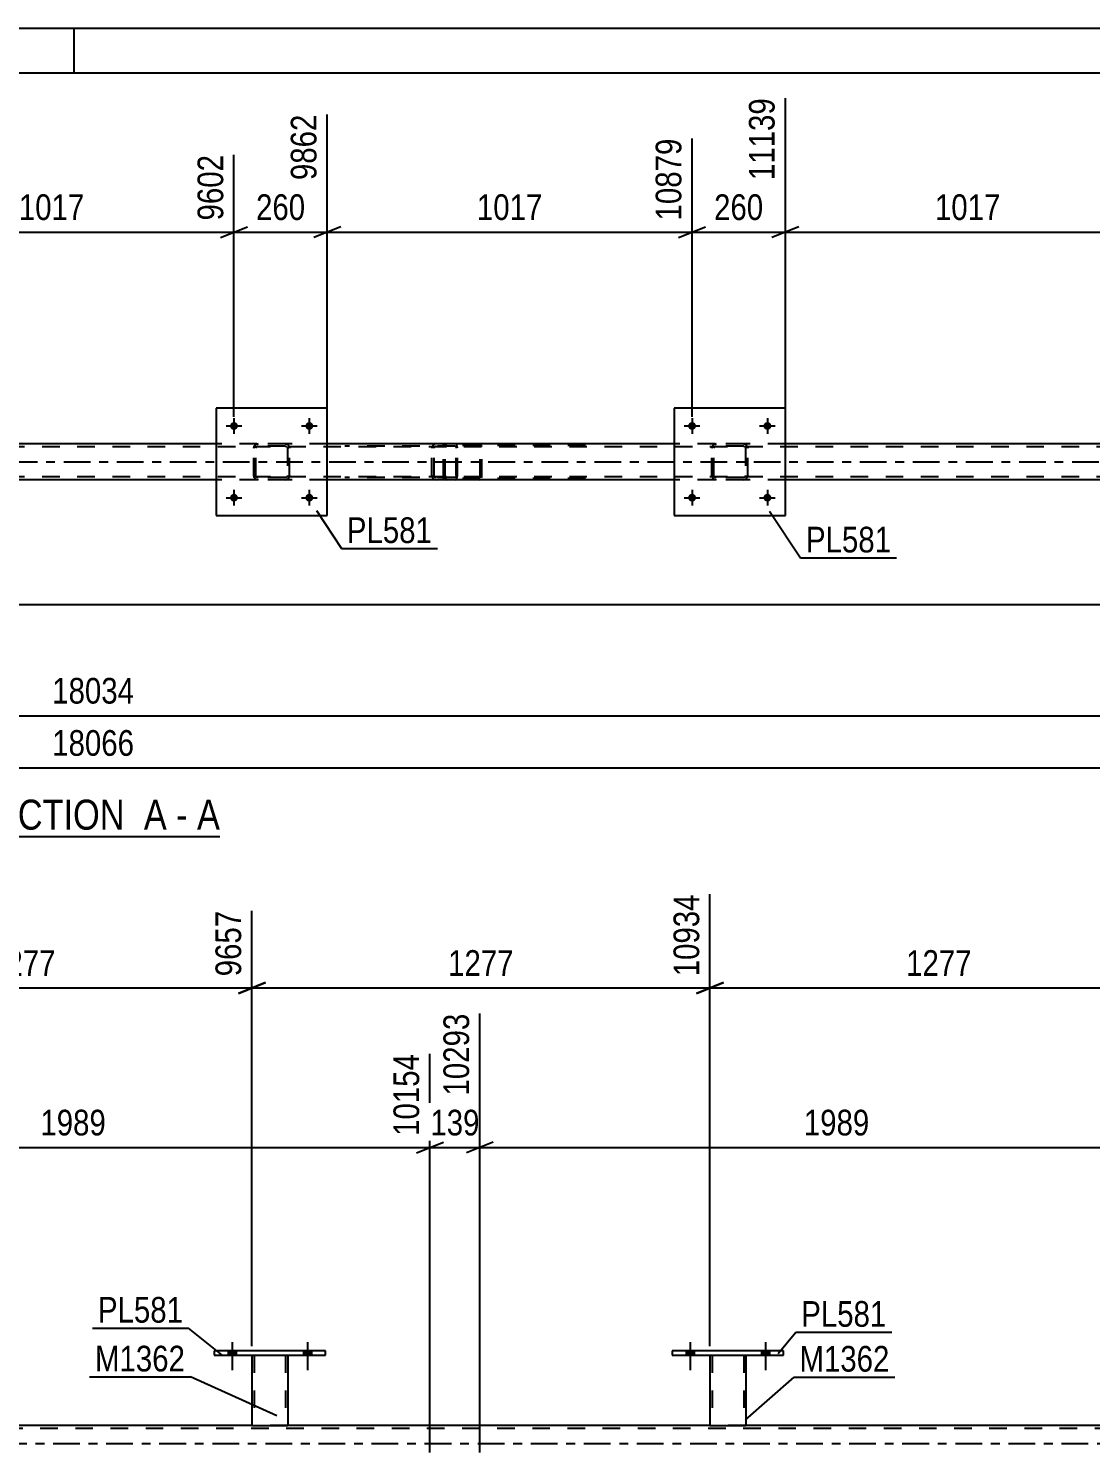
# Model space of a CAD drawing. Header units: millimetres. Extents: x 0 to 841, y 0 to 594.
# Drawn here: x 415.9 to 534.4, y 435.3 to 594 of the extents above; entities that cross this region are included whole.
import ezdxf

# ---------------------------------------------------------------- set-up
doc = ezdxf.new("R2010")
doc.units = ezdxf.units.MM
doc.linetypes.add('DXK_LINE_DOT2', pattern=[3.9198, 1.9599, -1.9599])
doc.linetypes.add('DXK_LINE_DOT3', pattern=[5.9187, 2.979, -0.9799, 0.9799, -0.9799])
doc.styles.add('Arial Narrow', font='ARIALN.TTF', dxfattribs={"height": 0.2})

# ---------------------------------------------------------------- blocks, each defined once
blk = doc.blocks.new('Unknown-318887657-1133 - 14856')
at = {"color": 5, "linetype": 'Continuous'}
for p, q in [((841, 594), (0, 594)), ((421, 589), (421, 594)), ((836, 589), (5, 589))]:
    blk.add_line(p, q, dxfattribs=at)
blk = doc.blocks.new('Unknown-318887657-11 - 5121')
at = {"color": 6, "linetype": 'Continuous'}
blk.add_line((409.63, 503.94), (437.28, 503.94), dxfattribs=at)
at = {"color": 0, "linetype": 'Continuous'}
for points in [[(427.74, 504.69), (427.74, 508.19), (409.63, 508.19), (409.63, 504.69)], [(431.34, 504.69), (431.34, 508.19), (428.79, 508.19), (428.79, 504.69)], [(433.67, 504.69), (433.67, 508.19), (432.39, 508.19), (432.39, 504.69)], [(437.28, 504.69), (437.28, 508.19), (434.72, 508.19), (434.72, 504.69)]]:
    blk.add_wipeout(points, dxfattribs=at)
at = {"color": 7, "linetype": 'Continuous', "style": 'Arial Narrow'}
for s, p in [('SECTION ', (409.63, 504.69)), ('A', (428.79, 504.69)), ('A', (434.72, 504.69)), ('-', (432.39, 504.69))]:
    blk.add_text(s, height=3.34, dxfattribs=at).set_placement(p)
blk = doc.blocks.new('Part-318887657-5249 - 5121')
at = {"color": 2, "linetype": 'Continuous'}
for p, q in [((449.24, 551.69), (436.84, 551.69)), ((436.84, 551.69), (436.84, 539.69)), ((449.24, 539.69), (449.24, 551.69)), ((436.84, 539.69), (449.24, 539.69))]:
    blk.add_line(p, q, dxfattribs=at)
blk = doc.blocks.new('Part-318887657-5250 - 5121')
at = {"color": 7, "linetype": 'DXK_LINE_DOT2'}
for p, q in [((441.34, 547.66), (441.52, 547.69)), ((441.52, 547.69), (441.34, 547.66)), ((444.56, 547.69), (441.52, 547.69)), ((444.56, 547.69), (444.75, 547.66)), ((444.75, 547.66), (444.56, 547.69)), ((441.04, 547.21), (441.08, 547.4)), ((441.08, 547.4), (441.04, 547.21)), ((441.04, 544.17), (441.04, 547.21)), ((441.28, 547.21), (441.3, 547.3)), ((441.28, 544.17), (441.28, 547.21)), ((441.3, 547.3), (441.36, 547.38)), ((441.36, 547.38), (441.43, 547.43)), ((441.43, 547.43), (441.52, 547.45)), ((444.56, 547.45), (441.52, 547.45)), ((444.56, 547.45), (444.66, 547.43)), ((444.66, 547.43), (444.73, 547.38)), ((444.73, 547.38), (444.79, 547.3)), ((444.79, 547.3), (444.8, 547.21)), ((444.8, 547.21), (444.8, 544.17)), ((445.01, 547.4), (445.04, 547.21)), ((445.04, 547.21), (445.01, 547.4)), ((445.04, 544.17), (445.04, 547.21)), ((441.08, 543.99), (441.04, 544.17)), ((441.04, 544.17), (441.08, 543.99)), ((441.3, 544.08), (441.28, 544.17)), ((441.36, 544), (441.3, 544.08)), ((441.52, 543.69), (441.34, 543.73)), ((441.34, 543.73), (441.52, 543.69)), ((441.43, 543.95), (441.36, 544)), ((441.52, 543.93), (441.43, 543.95)), ((444.56, 543.93), (441.52, 543.93)), ((444.56, 543.69), (441.52, 543.69)), ((444.66, 543.95), (444.56, 543.93)), ((444.75, 543.73), (444.56, 543.69)), ((444.56, 543.69), (444.75, 543.73)), ((444.73, 544), (444.66, 543.95)), ((444.79, 544.08), (444.73, 544)), ((444.8, 544.17), (444.79, 544.08)), ((445.04, 544.17), (445.01, 543.99)), ((445.01, 543.99), (445.04, 544.17))]:
    blk.add_line(p, q, dxfattribs=at)
at = {"color": 7, "linetype": 'DXK_LINE_DOT3'}
blk.add_line((443.04, 545.69), (443.04, 545.69), dxfattribs=at)
at = {"color": 7, "linetype": 'DXK_LINE_DOT2'}
for centre, start, end in [((441.52, 547.21), 112.5, 157.5), ((441.52, 547.21), 112.5, 157.5), ((444.56, 547.21), 22.5, 67.5), ((444.56, 547.21), 22.5, 67.5), ((441.52, 544.17), 202.5, 247.5), ((441.52, 544.17), 202.5, 247.5), ((444.56, 544.17), 292.5, 337.5), ((444.56, 544.17), 292.5, 337.5)]:
    blk.add_arc(centre, 0.48, start, end, dxfattribs=at)
blk = doc.blocks.new('Bolt-318887657-5189 - 5121')
at = {"linetype": 'Continuous'}
for points in [[(439.28, 549.69, -1), (438.4, 549.69, -1)], [(447.68, 549.69, -1), (446.8, 549.69, -1)]]:
    blk.add_hatch(color=1, dxfattribs=at).paths.add_polyline_path(points)
at = {"color": 1, "linetype": 'Continuous'}
for p, q in [((437.96, 549.69), (439.72, 549.69)), ((438.84, 550.57), (438.84, 548.81)), ((446.36, 549.69), (448.12, 549.69)), ((447.24, 550.57), (447.24, 548.81))]:
    blk.add_line(p, q, dxfattribs=at)
blk = doc.blocks.new('Bolt-318887657-5190 - 5121')
at = {"linetype": 'Continuous'}
for points in [[(439.28, 541.69, -1), (438.4, 541.69, -1)], [(447.68, 541.69, -1), (446.8, 541.69, -1)]]:
    blk.add_hatch(color=1, dxfattribs=at).paths.add_polyline_path(points)
at = {"color": 1, "linetype": 'Continuous'}
for p, q in [((437.96, 541.69), (439.72, 541.69)), ((438.84, 542.57), (438.84, 540.81)), ((446.36, 541.69), (448.12, 541.69)), ((447.24, 542.57), (447.24, 540.81))]:
    blk.add_line(p, q, dxfattribs=at)
blk = doc.blocks.new('Bolt-318887657-5201 - 5121')
at = {"linetype": 'Continuous'}
for points in [[(490.37, 549.69, -1), (489.49, 549.69, -1)], [(498.77, 549.69, -1), (497.89, 549.69, -1)]]:
    blk.add_hatch(color=1, dxfattribs=at).paths.add_polyline_path(points)
at = {"color": 1, "linetype": 'Continuous'}
for p, q in [((489.05, 549.69), (490.81, 549.69)), ((489.93, 550.57), (489.93, 548.81)), ((497.45, 549.69), (499.21, 549.69)), ((498.33, 550.57), (498.33, 548.81))]:
    blk.add_line(p, q, dxfattribs=at)
blk = doc.blocks.new('Bolt-318887657-5202 - 5121')
at = {"linetype": 'Continuous'}
for points in [[(490.37, 541.69, -1), (489.49, 541.69, -1)], [(498.77, 541.69, -1), (497.89, 541.69, -1)]]:
    blk.add_hatch(color=1, dxfattribs=at).paths.add_polyline_path(points)
at = {"color": 1, "linetype": 'Continuous'}
for p, q in [((489.05, 541.69), (490.81, 541.69)), ((489.93, 542.57), (489.93, 540.81)), ((497.45, 541.69), (499.21, 541.69)), ((498.33, 542.57), (498.33, 540.81))]:
    blk.add_line(p, q, dxfattribs=at)
blk = doc.blocks.new('Part-318887657-5286 - 5121')
at = {"color": 2, "linetype": 'Continuous'}
for p, q in [((500.33, 551.69), (487.93, 551.69)), ((487.93, 551.69), (487.93, 539.69)), ((500.33, 539.69), (500.33, 551.69)), ((487.93, 539.69), (500.33, 539.69))]:
    blk.add_line(p, q, dxfattribs=at)
blk = doc.blocks.new('Part-318887657-5287 - 5121')
at = {"color": 7, "linetype": 'DXK_LINE_DOT2'}
for p, q in [((492.42, 547.66), (492.61, 547.69)), ((492.61, 547.69), (492.42, 547.66)), ((495.65, 547.69), (492.61, 547.69)), ((495.65, 547.69), (495.83, 547.66)), ((495.83, 547.66), (495.65, 547.69)), ((492.13, 547.21), (492.16, 547.4)), ((492.16, 547.4), (492.13, 547.21)), ((492.13, 544.17), (492.13, 547.21)), ((492.37, 547.21), (492.38, 547.3)), ((492.37, 544.17), (492.37, 547.21)), ((492.38, 547.3), (492.44, 547.38)), ((492.44, 547.38), (492.51, 547.43)), ((492.51, 547.43), (492.61, 547.45)), ((495.65, 547.45), (492.61, 547.45)), ((495.65, 547.45), (495.74, 547.43)), ((495.74, 547.43), (495.82, 547.38)), ((495.82, 547.38), (495.87, 547.3)), ((495.87, 547.3), (495.89, 547.21)), ((495.89, 547.21), (495.89, 544.17)), ((496.09, 547.4), (496.13, 547.21)), ((496.13, 547.21), (496.09, 547.4)), ((496.13, 544.17), (496.13, 547.21)), ((492.16, 543.99), (492.13, 544.17)), ((492.13, 544.17), (492.16, 543.99)), ((492.38, 544.08), (492.37, 544.17)), ((492.44, 544), (492.38, 544.08)), ((492.61, 543.69), (492.42, 543.73)), ((492.42, 543.73), (492.61, 543.69)), ((492.51, 543.95), (492.44, 544)), ((492.61, 543.93), (492.51, 543.95)), ((495.65, 543.93), (492.61, 543.93)), ((495.65, 543.69), (492.61, 543.69)), ((495.74, 543.95), (495.65, 543.93)), ((495.83, 543.73), (495.65, 543.69)), ((495.65, 543.69), (495.83, 543.73)), ((495.82, 544), (495.74, 543.95)), ((495.87, 544.08), (495.82, 544)), ((495.89, 544.17), (495.87, 544.08)), ((496.13, 544.17), (496.09, 543.99)), ((496.09, 543.99), (496.13, 544.17))]:
    blk.add_line(p, q, dxfattribs=at)
at = {"color": 7, "linetype": 'DXK_LINE_DOT3'}
blk.add_line((494.13, 545.69), (494.13, 545.69), dxfattribs=at)
at = {"color": 7, "linetype": 'DXK_LINE_DOT2'}
for centre, start, end in [((492.61, 547.21), 112.5, 157.5), ((492.61, 547.21), 112.5, 157.5), ((495.65, 547.21), 22.5, 67.5), ((495.65, 547.21), 22.5, 67.5), ((492.61, 544.17), 202.5, 247.5), ((492.61, 544.17), 202.5, 247.5), ((495.65, 544.17), 292.5, 337.5), ((495.65, 544.17), 292.5, 337.5)]:
    blk.add_arc(centre, 0.48, start, end, dxfattribs=at)
blk = doc.blocks.new('Part-318887657-5311 - 5121')
at = {"color": 7, "linetype": 'DXK_LINE_DOT2'}
for p, q in [((463.49, 547.69), (451.21, 547.69)), ((461.4, 547.69), (461.21, 547.66)), ((462.22, 547.45), (462.22, 547.69)), ((463.6, 547.66), (463.49, 547.69)), ((463.49, 547.45), (451.21, 547.45)), ((460.92, 547.3), (460.9, 547.21)), ((460.9, 544.17), (460.9, 547.21)), ((460.94, 547.4), (460.92, 547.3)), ((461.15, 547.21), (461.17, 547.3)), ((461.15, 544.17), (461.15, 547.21)), ((461.17, 547.3), (461.22, 547.38)), ((461.22, 547.38), (461.31, 547.43)), ((461.31, 547.43), (461.4, 547.45)), ((463.49, 547.45), (463.55, 547.43)), ((463.55, 547.43), (463.59, 547.38)), ((463.59, 547.38), (463.62, 547.3)), ((463.69, 547.55), (463.6, 547.66)), ((463.62, 547.3), (463.63, 547.21)), ((463.63, 544.17), (463.63, 547.21)), ((463.74, 547.4), (463.69, 547.55)), ((463.76, 547.21), (463.74, 547.4)), ((463.76, 544.17), (463.76, 547.21)), ((463.49, 543.93), (451.21, 543.93)), ((463.49, 543.69), (451.21, 543.69)), ((460.9, 544.17), (460.92, 544.09)), ((460.92, 544.09), (460.94, 543.99)), ((461.17, 544.08), (461.15, 544.17)), ((461.22, 544), (461.17, 544.08)), ((461.21, 543.73), (461.4, 543.69)), ((461.31, 543.95), (461.22, 544)), ((461.4, 543.93), (461.31, 543.95)), ((462.22, 543.69), (462.22, 543.93)), ((463.55, 543.95), (463.49, 543.93)), ((463.49, 543.69), (463.6, 543.73)), ((463.59, 544), (463.55, 543.95)), ((463.62, 544.08), (463.59, 544)), ((463.6, 543.73), (463.69, 543.83)), ((463.63, 544.17), (463.62, 544.08)), ((463.69, 543.83), (463.7, 543.86)), ((463.7, 543.86), (463.74, 543.99)), ((463.74, 543.99), (463.76, 544.17))]:
    blk.add_line(p, q, dxfattribs=at)
for centre, start, end in [((461.39, 547.2), 111.1941, 156.1506), ((461.39, 544.19), 203.8494, 248.8059)]:
    blk.add_arc(centre, 0.492, start, end, dxfattribs=at)
blk = doc.blocks.new('Part-318887657-5323 - 5121')
at = {"color": 7, "linetype": 'DXK_LINE_DOT2'}
for p, q in [((462.56, 547.69), (462.43, 547.67)), ((478.03, 547.69), (462.56, 547.69)), ((466.26, 547.67), (466.13, 547.69)), ((462.24, 547.49), (462.22, 547.37)), ((462.22, 544.01), (462.22, 547.37)), ((462.39, 547.37), (462.4, 547.43)), ((462.39, 544.01), (462.39, 547.37)), ((462.4, 547.43), (462.44, 547.49)), ((462.44, 547.49), (462.49, 547.52)), ((462.49, 547.52), (462.56, 547.53)), ((478.03, 547.53), (462.56, 547.53)), ((466.13, 547.53), (466.2, 547.52)), ((466.2, 547.52), (466.22, 547.5)), ((466.22, 547.5), (466.25, 547.49)), ((466.25, 547.49), (466.29, 547.43)), ((466.29, 547.43), (466.3, 547.37)), ((466.3, 544.01), (466.3, 547.37)), ((466.47, 547.37), (466.45, 547.49)), ((466.47, 544.01), (466.47, 547.37)), ((462.22, 544.01), (462.24, 543.89)), ((462.4, 543.95), (462.39, 544.01)), ((462.44, 543.9), (462.4, 543.95)), ((462.43, 543.72), (462.56, 543.69)), ((462.49, 543.86), (462.44, 543.9)), ((462.56, 543.85), (462.49, 543.86)), ((478.03, 543.85), (462.56, 543.85)), ((478.03, 543.69), (462.56, 543.69)), ((466.13, 543.85), (466.2, 543.86)), ((466.13, 543.69), (466.26, 543.72)), ((466.2, 543.86), (466.22, 543.88)), ((466.22, 543.88), (466.25, 543.9)), ((466.29, 543.95), (466.25, 543.9)), ((466.3, 544.01), (466.29, 543.95)), ((466.45, 543.89), (466.47, 544.01))]:
    blk.add_line(p, q, dxfattribs=at)
for centre, start, end in [((462.54, 547.36), 110.7583, 155.68), ((466.15, 547.36), 24.32, 69.2417), ((462.54, 544.03), 204.32, 249.2417)]:
    blk.add_arc(centre, 0.331, start, end, dxfattribs=at)
blk = doc.blocks.new('Part-318887657-5373 - 5121')
at = {"color": 2, "linetype": 'Continuous'}
for p, q in [((436.84, 547.69), (398.16, 547.69)), ((487.93, 547.69), (449.24, 547.69)), ((539.01, 547.69), (500.33, 547.69)), ((436.84, 543.69), (398.16, 543.69)), ((487.93, 543.69), (449.24, 543.69)), ((539.01, 543.69), (500.33, 543.69))]:
    blk.add_line(p, q, dxfattribs=at)
at = {"color": 7, "linetype": 'DXK_LINE_DOT2'}
for p, q in [((449.24, 547.69), (436.84, 547.69)), ((500.33, 547.69), (487.93, 547.69)), ((776.11, 547.37), (112.08, 547.37)), ((776.11, 544.01), (112.08, 544.01)), ((449.24, 543.69), (436.84, 543.69)), ((500.33, 543.69), (487.93, 543.69))]:
    blk.add_line(p, q, dxfattribs=at)
at = {"color": 7, "linetype": 'DXK_LINE_DOT3'}
blk.add_line((112.08, 545.69), (776.11, 545.69), dxfattribs=at)
blk = doc.blocks.new('Bolt-318887657-3263 - 3259')
at = {"linetype": 'Continuous'}
for points in [[(489.28, 446.09), (490.16, 446.09), (490.16, 446.57), (489.28, 446.57)], [(497.68, 446.09), (498.56, 446.09), (498.56, 446.57), (497.68, 446.57)]]:
    blk.add_hatch(color=1, dxfattribs=at).paths.add_polyline_path(points)
at = {"color": 1, "linetype": 'Continuous'}
for p, q in [((489.28, 446.57), (489.28, 446.09)), ((489.72, 447.57), (489.72, 444.45)), ((490.16, 446.57), (490.16, 446.09)), ((497.68, 446.57), (497.68, 446.09)), ((498.12, 447.57), (498.12, 444.45)), ((498.56, 446.57), (498.56, 446.09))]:
    blk.add_line(p, q, dxfattribs=at)
blk = doc.blocks.new('Bolt-318887657-3264 - 3259')
at = {"linetype": 'Continuous'}
for points in [[(489.28, 446.09), (490.16, 446.09), (490.16, 446.57), (489.28, 446.57)], [(497.68, 446.09), (498.56, 446.09), (498.56, 446.57), (497.68, 446.57)]]:
    blk.add_hatch(color=1, dxfattribs=at).paths.add_polyline_path(points)
at = {"color": 1, "linetype": 'Continuous'}
for p, q in [((489.28, 446.57), (489.28, 446.09)), ((489.72, 447.57), (489.72, 444.45)), ((490.16, 446.57), (490.16, 446.09)), ((497.68, 446.57), (497.68, 446.09)), ((498.12, 447.57), (498.12, 444.45)), ((498.56, 446.57), (498.56, 446.09))]:
    blk.add_line(p, q, dxfattribs=at)
blk = doc.blocks.new('Part-318887657-3310 - 3259')
at = {"color": 7, "linetype": 'DXK_LINE_DOT2'}
for p, q in [((440.84, 446.1), (444.84, 446.1)), ((440.84, 446.09), (440.84, 446.1)), ((440.84, 446.1), (440.84, 446.09)), ((441.08, 446.1), (441.08, 438.25)), ((444.6, 446.1), (444.6, 438.25)), ((444.84, 446.1), (444.84, 446.09)), ((444.84, 446.09), (444.84, 446.1)), ((444.54, 438.25), (444.58, 438.25)), ((444.54, 438.25), (444.58, 438.25)), ((444.58, 438.25), (444.6, 438.25)), ((444.58, 438.25), (444.6, 438.25))]:
    blk.add_line(p, q, dxfattribs=at)
at = {"color": 2, "linetype": 'Continuous'}
for p, q in [((440.84, 446.09), (440.84, 438.25)), ((444.84, 446.09), (444.84, 438.25)), ((440.84, 438.25), (444.84, 438.25))]:
    blk.add_line(p, q, dxfattribs=at)
blk = doc.blocks.new('Part-318887657-3467 - 3259')
at = {"color": 2, "linetype": 'Continuous'}
for p, q in [((436.64, 446.57), (436.64, 446.09)), ((449.04, 446.57), (436.64, 446.57)), ((436.64, 446.09), (449.04, 446.09)), ((449.04, 446.09), (449.04, 446.57))]:
    blk.add_line(p, q, dxfattribs=at)
blk = doc.blocks.new('Bolt-318887657-3469 - 3259')
at = {"linetype": 'Continuous'}
for points in [[(438.2, 446.09), (439.08, 446.09), (439.08, 446.57), (438.2, 446.57)], [(446.6, 446.09), (447.48, 446.09), (447.48, 446.57), (446.6, 446.57)]]:
    blk.add_hatch(color=1, dxfattribs=at).paths.add_polyline_path(points)
at = {"color": 1, "linetype": 'Continuous'}
for p, q in [((438.2, 446.57), (438.2, 446.09)), ((438.64, 447.57), (438.64, 444.45)), ((439.08, 446.57), (439.08, 446.09)), ((446.6, 446.57), (446.6, 446.09)), ((447.04, 447.57), (447.04, 444.45)), ((447.48, 446.57), (447.48, 446.09))]:
    blk.add_line(p, q, dxfattribs=at)
blk = doc.blocks.new('Bolt-318887657-3470 - 3259')
at = {"linetype": 'Continuous'}
for points in [[(438.2, 446.09), (439.08, 446.09), (439.08, 446.57), (438.2, 446.57)], [(446.6, 446.09), (447.48, 446.09), (447.48, 446.57), (446.6, 446.57)]]:
    blk.add_hatch(color=1, dxfattribs=at).paths.add_polyline_path(points)
at = {"color": 1, "linetype": 'Continuous'}
for p, q in [((438.2, 446.57), (438.2, 446.09)), ((438.64, 447.57), (438.64, 444.45)), ((439.08, 446.57), (439.08, 446.09)), ((446.6, 446.57), (446.6, 446.09)), ((447.04, 447.57), (447.04, 444.45)), ((447.48, 446.57), (447.48, 446.09))]:
    blk.add_line(p, q, dxfattribs=at)
blk = doc.blocks.new('Part-318887657-3508 - 3259')
at = {"color": 2, "linetype": 'Continuous'}
for p, q in [((487.72, 446.57), (487.72, 446.09)), ((500.12, 446.57), (487.72, 446.57)), ((487.72, 446.09), (500.12, 446.09)), ((500.12, 446.09), (500.12, 446.57))]:
    blk.add_line(p, q, dxfattribs=at)
blk = doc.blocks.new('Part-318887657-3513 - 3259')
at = {"color": 7, "linetype": 'DXK_LINE_DOT2'}
for p, q in [((491.92, 446.1), (495.92, 446.1)), ((491.92, 446.09), (491.92, 446.1)), ((491.92, 446.1), (491.92, 446.09)), ((492.16, 446.1), (492.16, 438.25)), ((495.68, 446.1), (495.68, 438.25)), ((495.92, 446.1), (495.92, 446.09)), ((495.92, 446.09), (495.92, 446.1)), ((495.62, 438.25), (495.66, 438.25)), ((495.62, 438.25), (495.66, 438.25)), ((495.66, 438.25), (495.68, 438.25)), ((495.66, 438.25), (495.68, 438.25))]:
    blk.add_line(p, q, dxfattribs=at)
at = {"color": 2, "linetype": 'Continuous'}
for p, q in [((491.92, 446.09), (491.92, 438.25)), ((495.92, 446.09), (495.92, 438.25)), ((491.92, 438.25), (495.92, 438.25))]:
    blk.add_line(p, q, dxfattribs=at)
blk = doc.blocks.new('Part-318887657-3667 - 3259')
at = {"color": 2, "linetype": 'Continuous'}
for p, q in [((440.84, 438.25), (393.75, 438.25)), ((491.92, 438.25), (444.84, 438.25)), ((543, 438.25), (495.92, 438.25))]:
    blk.add_line(p, q, dxfattribs=at)
at = {"color": 7, "linetype": 'DXK_LINE_DOT2'}
for p, q in [((444.84, 438.25), (440.84, 438.25)), ((495.92, 438.25), (491.92, 438.25)), ((775.9, 437.93), (69.47, 437.93))]:
    blk.add_line(p, q, dxfattribs=at)
at = {"color": 7, "linetype": 'DXK_LINE_DOT3'}
blk.add_line((69.47, 436.25), (775.9, 436.25), dxfattribs=at)
blk = doc.blocks.new('StraightDimension-318887657-5455 - 5121')
at = {"color": 7, "linetype": 'Continuous'}
blk.add_line((70.16, 529.77), (720.11, 529.77), dxfattribs=at)
blk = doc.blocks.new('StraightDimension-318887657-5483 - 5121')
at = {"color": 7, "linetype": 'Continuous'}
blk.add_line((69.52, 511.57), (776.75, 511.57), dxfattribs=at)
at = {"color": 0}
blk.add_wipeout([(428.31, 512.32), (428.31, 516.52), (417.97, 516.52), (417.97, 512.32)], dxfattribs=at)
at = {"color": 3, "style": 'Arial Narrow'}
blk.add_text('18066', height=2.863, dxfattribs=at).set_placement((418.57, 512.92))
blk = doc.blocks.new('StraightDimension-318887657-5504 - 5121')
at = {"color": 7, "linetype": 'Continuous'}
blk.add_line((70.16, 517.39), (776.11, 517.39), dxfattribs=at)
at = {"color": 0}
blk.add_wipeout([(428.31, 518.14), (428.31, 522.34), (417.97, 522.34), (417.97, 518.14)], dxfattribs=at)
at = {"color": 3, "style": 'Arial Narrow'}
blk.add_text('18034', height=2.863, dxfattribs=at).set_placement((418.57, 518.74))
blk = doc.blocks.new('StraightDimension-318887657-5711 - 5121')
at = {"color": 7, "linetype": 'Continuous'}
for p, q in [((500.33, 548.69), (500.33, 586.24)), ((541.01, 550.69), (541.01, 581.74)), ((501.83, 571.9), (498.83, 570.7)), ((539.51, 570.7), (542.51, 571.9)), ((500.33, 571.3), (541.01, 571.3))]:
    blk.add_line(p, q, dxfattribs=at)
at = {"color": 0, "linetype": 'Continuous'}
blk.add_wipeout([(540.41, 582.34), (536.21, 582.34), (536.21, 572), (540.41, 572)], dxfattribs=at)
at = {"color": 0}
blk.add_wipeout([(524.92, 572.05), (524.92, 576.25), (516.41, 576.25), (516.41, 572.05)], dxfattribs=at)
at = {"color": 3, "linetype": 'Continuous', "style": 'Arial Narrow'}
blk.add_text('12156', height=2.863, rotation=90.0002, dxfattribs=at).set_placement((539.81, 572.6))
at = {"color": 3, "style": 'Arial Narrow'}
blk.add_text('1017', height=2.863, dxfattribs=at).set_placement((517.01, 572.65))
blk = doc.blocks.new('StraightDimension-318887657-5729 - 5121')
at = {"color": 7, "linetype": 'Continuous'}
for p, q in [((500.33, 548.69), (500.33, 586.24)), ((489.93, 550.69), (489.93, 581.74)), ((488.43, 570.7), (491.43, 571.9)), ((501.83, 571.9), (498.83, 570.7)), ((489.93, 571.3), (500.33, 571.3))]:
    blk.add_line(p, q, dxfattribs=at)
at = {"color": 0}
blk.add_wipeout([(498.47, 572.05), (498.47, 576.25), (491.78, 576.25), (491.78, 572.05)], dxfattribs=at)
at = {"color": 3, "style": 'Arial Narrow'}
blk.add_text('260', height=2.863, dxfattribs=at).set_placement((492.38, 572.65))
at = {"color": 0, "linetype": 'Continuous'}
blk.add_wipeout([(499.73, 586.84), (495.53, 586.84), (495.53, 576.5), (499.73, 576.5)], dxfattribs=at)
at = {"color": 3, "linetype": 'Continuous', "style": 'Arial Narrow'}
blk.add_text('11139', height=2.863, rotation=90.0002, dxfattribs=at).set_placement((499.13, 577.1))
blk = doc.blocks.new('StraightDimension-318887657-5747 - 5121')
at = {"color": 7, "linetype": 'Continuous'}
for p, q in [((449.24, 548.69), (449.24, 584.42)), ((489.93, 550.69), (489.93, 581.74)), ((450.74, 571.9), (447.74, 570.7)), ((488.43, 570.7), (491.43, 571.9)), ((449.24, 571.3), (489.93, 571.3))]:
    blk.add_line(p, q, dxfattribs=at)
at = {"color": 0, "linetype": 'Continuous'}
blk.add_wipeout([(489.33, 582.34), (485.13, 582.34), (485.13, 572), (489.33, 572)], dxfattribs=at)
at = {"color": 0}
blk.add_wipeout([(473.84, 572.05), (473.84, 576.25), (465.33, 576.25), (465.33, 572.05)], dxfattribs=at)
at = {"color": 3, "linetype": 'Continuous', "style": 'Arial Narrow'}
blk.add_text('10879', height=2.863, rotation=90.0002, dxfattribs=at).set_placement((488.73, 572.6))
at = {"color": 3, "style": 'Arial Narrow'}
blk.add_text('1017', height=2.863, dxfattribs=at).set_placement((465.93, 572.65))
blk = doc.blocks.new('StraightDimension-318887657-5765 - 5121')
at = {"color": 7, "linetype": 'Continuous'}
for p, q in [((449.24, 548.69), (449.24, 584.42)), ((438.84, 550.69), (438.84, 579.92)), ((437.34, 570.7), (440.34, 571.9)), ((450.74, 571.9), (447.74, 570.7)), ((438.84, 571.3), (449.24, 571.3))]:
    blk.add_line(p, q, dxfattribs=at)
at = {"color": 0}
blk.add_wipeout([(447.39, 572.05), (447.39, 576.25), (440.7, 576.25), (440.7, 572.05)], dxfattribs=at)
at = {"color": 3, "style": 'Arial Narrow'}
blk.add_text('260', height=2.863, dxfattribs=at).set_placement((441.3, 572.65))
at = {"color": 0, "linetype": 'Continuous'}
blk.add_wipeout([(448.64, 585.02), (444.44, 585.02), (444.44, 576.5), (448.64, 576.5)], dxfattribs=at)
at = {"color": 3, "linetype": 'Continuous', "style": 'Arial Narrow'}
blk.add_text('9862', height=2.863, rotation=90.0002, dxfattribs=at).set_placement((448.04, 577.1))
blk = doc.blocks.new('StraightDimension-318887657-5783 - 5121')
at = {"color": 7, "linetype": 'Continuous'}
for p, q in [((398.16, 548.69), (398.16, 584.42)), ((438.84, 550.69), (438.84, 579.92)), ((399.66, 571.9), (396.66, 570.7)), ((437.34, 570.7), (440.34, 571.9)), ((398.16, 571.3), (438.84, 571.3))]:
    blk.add_line(p, q, dxfattribs=at)
at = {"color": 0, "linetype": 'Continuous'}
blk.add_wipeout([(438.24, 580.52), (434.04, 580.52), (434.04, 572), (438.24, 572)], dxfattribs=at)
at = {"color": 0}
blk.add_wipeout([(422.76, 572.05), (422.76, 576.25), (414.25, 576.25), (414.25, 572.05)], dxfattribs=at)
at = {"color": 3, "linetype": 'Continuous', "style": 'Arial Narrow'}
blk.add_text('9602', height=2.863, rotation=90.0002, dxfattribs=at).set_placement((437.64, 572.6))
at = {"color": 3, "style": 'Arial Narrow'}
blk.add_text('1017', height=2.863, dxfattribs=at).set_placement((414.85, 572.65))
blk = doc.blocks.new('StraightDimension-318887657-4353 - 3259')
at = {"color": 7, "linetype": 'Continuous'}
for p, q in [((381.13, 435.25), (381.13, 482.37)), ((460.69, 435.25), (460.69, 479.69)), ((382.63, 469.85), (379.63, 468.65)), ((381.13, 469.25), (460.69, 469.25)), ((459.19, 468.65), (462.19, 469.85))]:
    blk.add_line(p, q, dxfattribs=at)
at = {"color": 0, "linetype": 'Continuous'}
blk.add_wipeout([(460.09, 480.29), (455.89, 480.29), (455.89, 469.95), (460.09, 469.95)], dxfattribs=at)
at = {"color": 0}
blk.add_wipeout([(425.17, 470), (425.17, 474.2), (416.65, 474.2), (416.65, 470)], dxfattribs=at)
at = {"color": 3, "linetype": 'Continuous', "style": 'Arial Narrow'}
blk.add_text('10154', height=2.863, rotation=90.0002, dxfattribs=at).set_placement((459.49, 470.55))
at = {"color": 3, "style": 'Arial Narrow'}
blk.add_text('1989', height=2.863, dxfattribs=at).set_placement((417.25, 470.6))
blk = doc.blocks.new('StraightDimension-318887657-4023 - 3259')
at = {"color": 7, "linetype": 'Continuous'}
for p, q in [((491.92, 447.1), (491.92, 497.48)), ((440.84, 447.1), (440.84, 495.65)), ((442.34, 487.64), (439.34, 486.44)), ((490.42, 486.44), (493.42, 487.64)), ((440.84, 487.04), (491.92, 487.04))]:
    blk.add_line(p, q, dxfattribs=at)
at = {"color": 0, "linetype": 'Continuous'}
blk.add_wipeout([(491.32, 498.08), (487.12, 498.08), (487.12, 487.74), (491.32, 487.74)], dxfattribs=at)
at = {"color": 0}
blk.add_wipeout([(470.63, 487.79), (470.63, 491.99), (462.12, 491.99), (462.12, 487.79)], dxfattribs=at)
at = {"color": 3, "linetype": 'Continuous', "style": 'Arial Narrow'}
blk.add_text('10934', height=2.863, rotation=90.0002, dxfattribs=at).set_placement((490.72, 488.34))
at = {"color": 3, "style": 'Arial Narrow'}
blk.add_text('1277', height=2.863, dxfattribs=at).set_placement((462.72, 488.39))
blk = doc.blocks.new('StraightDimension-318887657-4033 - 3259')
at = {"color": 7, "linetype": 'Continuous'}
for p, q in [((389.75, 447.1), (389.75, 495.65)), ((440.84, 447.1), (440.84, 495.65)), ((391.25, 487.64), (388.25, 486.44)), ((439.34, 486.44), (442.34, 487.64)), ((389.75, 487.04), (440.84, 487.04))]:
    blk.add_line(p, q, dxfattribs=at)
at = {"color": 0, "linetype": 'Continuous'}
blk.add_wipeout([(440.24, 496.25), (436.04, 496.25), (436.04, 487.74), (440.24, 487.74)], dxfattribs=at)
at = {"color": 0}
blk.add_wipeout([(419.55, 487.79), (419.55, 491.99), (411.04, 491.99), (411.04, 487.79)], dxfattribs=at)
at = {"color": 3, "linetype": 'Continuous', "style": 'Arial Narrow'}
blk.add_text('9657', height=2.863, rotation=90.0002, dxfattribs=at).set_placement((439.64, 488.34))
at = {"color": 3, "style": 'Arial Narrow'}
blk.add_text('1277', height=2.863, dxfattribs=at).set_placement((411.64, 488.39))
blk = doc.blocks.new('StraightDimension-318887657-4013 - 3259')
at = {"color": 7, "linetype": 'Continuous'}
for p, q in [((491.92, 447.1), (491.92, 497.48)), ((543, 447.1), (543, 497.48)), ((493.42, 487.64), (490.42, 486.44)), ((541.5, 486.44), (544.5, 487.64)), ((491.92, 487.04), (543, 487.04))]:
    blk.add_line(p, q, dxfattribs=at)
at = {"color": 0, "linetype": 'Continuous'}
blk.add_wipeout([(542.4, 498.08), (538.2, 498.08), (538.2, 487.74), (542.4, 487.74)], dxfattribs=at)
at = {"color": 0}
blk.add_wipeout([(521.71, 487.79), (521.71, 491.99), (513.2, 491.99), (513.2, 487.79)], dxfattribs=at)
at = {"color": 3, "linetype": 'Continuous', "style": 'Arial Narrow'}
blk.add_text('12211', height=2.863, rotation=90.0002, dxfattribs=at).set_placement((541.8, 488.34))
at = {"color": 3, "style": 'Arial Narrow'}
blk.add_text('1277', height=2.863, dxfattribs=at).set_placement((513.8, 488.39))
blk = doc.blocks.new('StraightDimension-318887657-4372 - 3259')
at = {"color": 7, "linetype": 'Continuous'}
for p, q in [((466.26, 435.25), (466.26, 484.19)), ((460.69, 435.25), (460.69, 479.69)), ((459.19, 468.65), (462.19, 469.85)), ((460.69, 469.25), (466.26, 469.25)), ((467.76, 469.85), (464.76, 468.65))]:
    blk.add_line(p, q, dxfattribs=at)
at = {"color": 0}
blk.add_wipeout([(466.82, 470), (466.82, 474.2), (460.14, 474.2), (460.14, 470)], dxfattribs=at)
at = {"color": 3, "style": 'Arial Narrow'}
blk.add_text('139', height=2.863, dxfattribs=at).set_placement((460.74, 470.6))
at = {"color": 0, "linetype": 'Continuous'}
blk.add_wipeout([(465.66, 484.79), (461.46, 484.79), (461.46, 474.45), (465.66, 474.45)], dxfattribs=at)
at = {"color": 3, "linetype": 'Continuous', "style": 'Arial Narrow'}
blk.add_text('10293', height=2.863, rotation=90.0002, dxfattribs=at).set_placement((465.06, 475.05))
blk = doc.blocks.new('StraightDimension-318887657-4391 - 3259')
at = {"color": 7, "linetype": 'Continuous'}
for p, q in [((466.26, 435.25), (466.26, 484.19)), ((545.82, 435.25), (545.82, 479.69)), ((467.76, 469.85), (464.76, 468.65)), ((466.26, 469.25), (545.82, 469.25)), ((544.32, 468.65), (547.32, 469.85))]:
    blk.add_line(p, q, dxfattribs=at)
at = {"color": 0, "linetype": 'Continuous'}
blk.add_wipeout([(545.22, 480.29), (541.02, 480.29), (541.02, 469.95), (545.22, 469.95)], dxfattribs=at)
at = {"color": 0}
blk.add_wipeout([(510.3, 470), (510.3, 474.2), (501.79, 474.2), (501.79, 470)], dxfattribs=at)
at = {"color": 3, "linetype": 'Continuous', "style": 'Arial Narrow'}
blk.add_text('12282', height=2.863, rotation=90.0002, dxfattribs=at).set_placement((544.62, 470.55))
at = {"color": 3, "style": 'Arial Narrow'}
blk.add_text('1989', height=2.863, dxfattribs=at).set_placement((502.39, 470.6))
blk = doc.blocks.new('Mark-318887657-5245 - 5121')
at = {"color": 0}
blk.add_wipeout([(460.94, 536.64), (460.94, 539.64), (451.43, 539.64), (451.43, 536.64)], dxfattribs=at)
blk.add_wipeout([(460.94, 536.64), (460.94, 539.64), (451.43, 539.64), (451.43, 536.64)], dxfattribs=at)
at = {"color": 30, "linetype": 'Continuous'}
for p, q in [((448.06, 540.28), (450.83, 536.04)), ((450.83, 536.04), (461.54, 536.04))]:
    blk.add_line(p, q, dxfattribs=at)
at = {"color": 3, "style": 'Arial Narrow'}
blk.add_text('PL581', height=2.863, dxfattribs=at).set_placement((451.43, 536.64))
blk = doc.blocks.new('Mark-318887657-5282 - 5121')
at = {"color": 0}
blk.add_wipeout([(512.14, 535.59), (512.14, 538.59), (502.63, 538.59), (502.63, 535.59)], dxfattribs=at)
blk.add_wipeout([(512.14, 535.59), (512.14, 538.59), (502.63, 538.59), (502.63, 535.59)], dxfattribs=at)
at = {"color": 30, "linetype": 'Continuous'}
for p, q in [((498.55, 540.21), (502.03, 534.99)), ((502.03, 534.99), (512.74, 534.99))]:
    blk.add_line(p, q, dxfattribs=at)
at = {"color": 3, "style": 'Arial Narrow'}
blk.add_text('PL581', height=2.863, dxfattribs=at).set_placement((502.63, 535.59))
blk = doc.blocks.new('Mark-318887657-3306 - 3259')
at = {"color": 0}
blk.add_wipeout([(433.39, 444.29), (433.39, 447.29), (423.34, 447.29), (423.34, 444.29)], dxfattribs=at)
blk.add_wipeout([(433.39, 444.29), (433.39, 447.29), (423.34, 447.29), (423.34, 444.29)], dxfattribs=at)
at = {"color": 30, "linetype": 'Continuous'}
for p in [(422.74, 443.69), (443.61, 439.36)]:
    blk.add_line(p, (433.99, 443.69), dxfattribs=at)
at = {"color": 3, "style": 'Arial Narrow'}
blk.add_text('M1362', height=2.863, dxfattribs=at).set_placement((423.34, 444.29))
blk = doc.blocks.new('Mark-318887657-3463 - 3259')
at = {"color": 0}
blk.add_wipeout([(433.17, 449.73), (433.17, 452.73), (423.67, 452.73), (423.67, 449.73)], dxfattribs=at)
blk.add_wipeout([(433.17, 449.73), (433.17, 452.73), (423.67, 452.73), (423.67, 449.73)], dxfattribs=at)
at = {"color": 30, "linetype": 'Continuous'}
for p in [(423.07, 449.13), (437.48, 446.16)]:
    blk.add_line(p, (433.77, 449.13), dxfattribs=at)
at = {"color": 3, "style": 'Arial Narrow'}
blk.add_text('PL581', height=2.863, dxfattribs=at).set_placement((423.67, 449.73))
blk = doc.blocks.new('Mark-318887657-3504 - 3259')
at = {"color": 0}
blk.add_wipeout([(511.6, 449.27), (511.6, 452.27), (502.1, 452.27), (502.1, 449.27)], dxfattribs=at)
blk.add_wipeout([(511.6, 449.27), (511.6, 452.27), (502.1, 452.27), (502.1, 449.27)], dxfattribs=at)
at = {"color": 30, "linetype": 'Continuous'}
for p, q in [((499.54, 446.29), (501.5, 448.67)), ((501.5, 448.67), (512.2, 448.67))]:
    blk.add_line(p, q, dxfattribs=at)
at = {"color": 3, "style": 'Arial Narrow'}
blk.add_text('PL581', height=2.863, dxfattribs=at).set_placement((502.1, 449.27))
blk = doc.blocks.new('Mark-318887657-3509 - 3259')
at = {"color": 0}
blk.add_wipeout([(511.95, 444.27), (511.95, 447.27), (501.9, 447.27), (501.9, 444.27)], dxfattribs=at)
blk.add_wipeout([(511.95, 444.27), (511.95, 447.27), (501.9, 447.27), (501.9, 444.27)], dxfattribs=at)
at = {"color": 30, "linetype": 'Continuous'}
for p, q in [((495.88, 438.91), (501.3, 443.67)), ((501.3, 443.67), (512.55, 443.67))]:
    blk.add_line(p, q, dxfattribs=at)
at = {"color": 3, "style": 'Arial Narrow'}
blk.add_text('M1362', height=2.863, dxfattribs=at).set_placement((501.9, 444.27))

msp = doc.modelspace()

# ---------------------------------------------------------------- block references
for name in ['Unknown-318887657-1133 - 14856', 'Part-318887657-5249 - 5121', 'Part-318887657-5286 - 5121', 'Part-318887657-5373 - 5121', 'Bolt-318887657-5189 - 5121', 'Bolt-318887657-5201 - 5121', 'Part-318887657-5250 - 5121', 'Part-318887657-5311 - 5121', 'Part-318887657-5323 - 5121', 'Part-318887657-5287 - 5121', 'Bolt-318887657-5190 - 5121', 'Bolt-318887657-5202 - 5121', 'Part-318887657-3467 - 3259', 'Bolt-318887657-3469 - 3259', 'Bolt-318887657-3470 - 3259', 'Part-318887657-3310 - 3259', 'Part-318887657-3508 - 3259', 'Bolt-318887657-3263 - 3259', 'Bolt-318887657-3264 - 3259', 'Part-318887657-3513 - 3259', 'Part-318887657-3667 - 3259']:
    msp.add_blockref(name, (0, 0))

# ---------------------------------------------------------------- next in the draw order: block references
for name in ['StraightDimension-318887657-5711 - 5121', 'StraightDimension-318887657-5455 - 5121', 'Unknown-318887657-11 - 5121', 'StraightDimension-318887657-4353 - 3259']:
    msp.add_blockref(name, (0, 0))

# ---------------------------------------------------------------- next in the draw order: block references
for name in ['StraightDimension-318887657-5729 - 5121', 'StraightDimension-318887657-5483 - 5121', 'StraightDimension-318887657-4023 - 3259']:
    msp.add_blockref(name, (0, 0))

# ---------------------------------------------------------------- next in the draw order: block references
for name in ['StraightDimension-318887657-5747 - 5121', 'StraightDimension-318887657-5504 - 5121', 'StraightDimension-318887657-4013 - 3259', 'StraightDimension-318887657-4033 - 3259', 'StraightDimension-318887657-4372 - 3259']:
    msp.add_blockref(name, (0, 0))

# ---------------------------------------------------------------- next in the draw order: block references
for name in ['StraightDimension-318887657-5765 - 5121', 'Mark-318887657-5245 - 5121', 'Mark-318887657-5282 - 5121', 'StraightDimension-318887657-4391 - 3259', 'Mark-318887657-3306 - 3259']:
    msp.add_blockref(name, (0, 0))

# ---------------------------------------------------------------- next in the draw order: block references
for name in ['StraightDimension-318887657-5783 - 5121', 'Mark-318887657-3463 - 3259', 'Mark-318887657-3504 - 3259']:
    msp.add_blockref(name, (0, 0))

# ---------------------------------------------------------------- next in the draw order: block references
msp.add_blockref('Mark-318887657-3509 - 3259', (0, 0))

doc.saveas('drawing.dxf')
